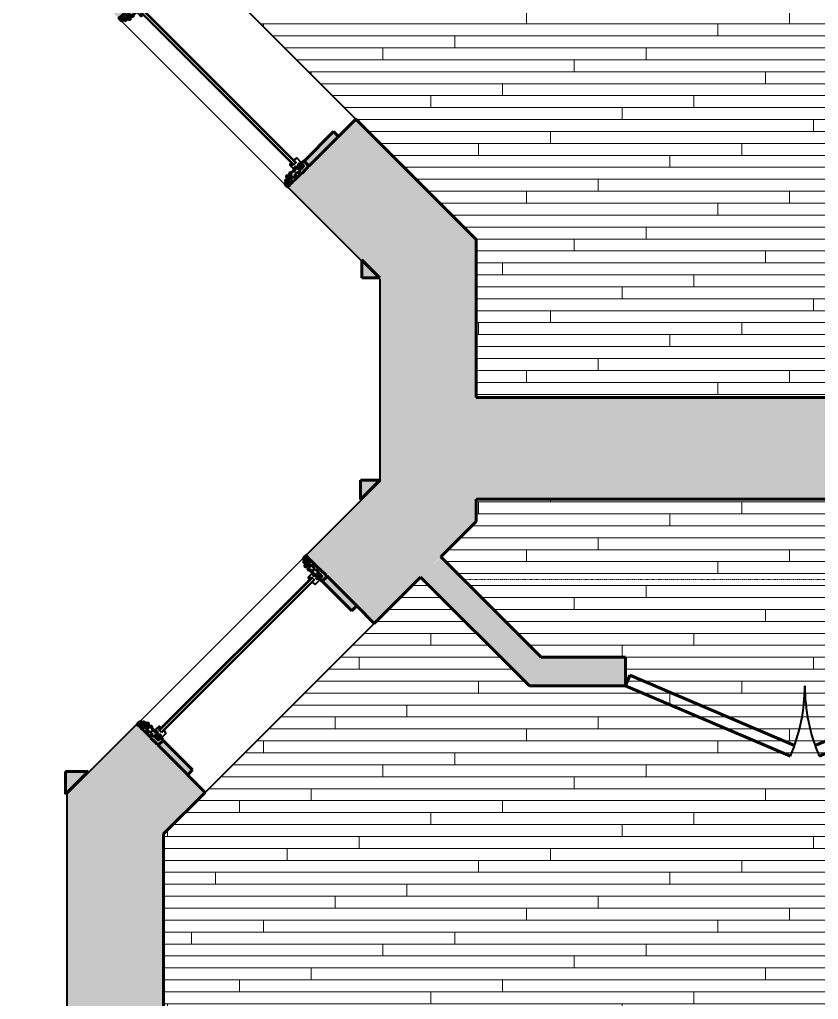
# Model space of a CAD drawing. Header units: inches. Extents: x 239 to 669, y -3424 to -2958.
# Drawn here: x 239.2 to 372.8, y -3290.5 to -3126.5 of the extents above; entities that cross this region are included whole.
import ezdxf

# ---------------------------------------------------------------- set-up
doc = ezdxf.new("R2010")
doc.units = ezdxf.units.IN
doc.header["$MEASUREMENT"] = 0
doc.linetypes.add('Hidden 1_16_', pattern=[0.09375, 0.0625, -0.03125])
for name, color, linetype, lineweight in [('A-DETL', 90, 'Continuous', 40), ('A-DETL-GENF', 92, 'Continuous', 9), ('A-DOOR', 31, 'Continuous', 40), ('A-FLOR-PATT', 8, 'Continuous', 18), ('A-GLAZ', 151, 'Continuous', 40), ('A-WALL', 113, 'Continuous', 18), ('A-WALL-PATT', 111, 'Continuous', 18), ('I-WALL', 2, 'Continuous', 40)]:
    doc.layers.add(name, color=color, linetype=linetype, lineweight=lineweight)

# ---------------------------------------------------------------- blocks, each defined once
blk = doc.blocks.new('Double-Flush-Closet - 60_ x 80_ _C3 CLOSET-1124647-UNIT 1')
at = {"layer": 'A-DOOR', "color": 10, "lineweight": 60}
for p, q in [((-30, 2.38), (-2.41, 14.16)), ((30, 2.38), (2.41, 14.16)), ((-29.25, 0.63), (-1.72, 12.39)), ((29.26, 0.63), (1.72, 12.39)), ((-30, 2.38), (-29.25, 0.63)), ((30, 2.38), (29.26, 0.63))]:
    blk.add_line(p, q, dxfattribs=at)
at = {"layer": 'A-DOOR', "color": 250}
for centre, start, end in [((-30, 2.38), 360, 23.1243), ((30, 2.38), 156.8757, 180)]:
    blk.add_arc(centre, 30, start, end, dxfattribs=at)
blk = doc.blocks.new('Proline_Clad_Wood-Double-Hung_Vent_Unit - 3_-4_ x 5_-5_ garden enlarged-1919753-UNIT 1')
at = {"layer": 'A-GLAZ'}
h = blk.add_hatch(color=135, dxfattribs=at)
h.paths.add_polyline_path([(-20, 5.91), (-20, 5.78), (-19.93, 5.8), (-19.95, 5.96)], flags=0)
h.paths.add_polyline_path([(-19.8, 5.94), (-19.8, 5.65), (-19.76, 5.65), (-19.76, 5.93)], flags=0)
h.paths.add_polyline_path([(-19.74, 6), (-19.74, 5.96), (-19.64, 5.96), (-19.43, 5.9), (-19.3, 5.9), (-19.3, 5.94), (-19.43, 5.94), (-19.64, 6)], flags=0)
h.paths.add_polyline_path([(-19.98, 5.75), (-19.98, 5.63), (-19.91, 5.65), (-19.91, 5.77)], flags=0)
h.paths.add_polyline_path([(-19.94, 5.59), (-19.94, 5.04), (-19.9, 5.08), (-19.9, 5.55)], flags=0)
h.paths.add_polyline_path([(-19.27, 5.87), (-19.27, 5.7), (-19.23, 5.69), (-19.23, 5.88)], flags=0)
h.paths.add_polyline_path([(-19.52, 5.58), (-19.42, 5.63), (-19.29, 5.63), (-19.3, 5.67), (-19.42, 5.67)], flags=0)
h.paths.add_polyline_path([(-19.42, 5.52), (-19.32, 5.48), (-18.97, 5.48), (-18.96, 5.52)], flags=0)
h.paths.add_polyline_path([(-19.39, 5.45), (-19.39, 5.26), (-19.35, 5.28), (-19.34, 5.46)], flags=0)
h.paths.add_polyline_path([(-19.92, 4.85), (-19.96, 4.81), (-19.85, 4.81)], flags=0)
h.paths.add_polyline_path([(-18.94, 5.45), (-18.94, 5.01), (-18.9, 5.01), (-18.9, 5.46)], flags=0)
h = blk.add_hatch(color=135, dxfattribs=at)
h.paths.add_polyline_path([(-18.77, 1.7), (-18.79, 1.73), (-18.95, 1.73), (-18.97, 1.62)], flags=0)
h.paths.add_polyline_path([(-19.71, 5.45), (-19.84, 5.07), (-19.71, 4.88), (-19.77, 4.8), (-19.9, 4.79), (-19.94, 4.75), (-19.94, 4.4), (-19.91, 4.37), (-19.94, 4.34), (-19.94, 2.76), (-20, 2.72), (-20, 1.24), (-19.91, 1.15), (-19.88, 1), (-18.83, 1), (-18.77, 1.06), (-18.77, 1.7), (-19, 1.6), (-19.35, 1.61), (-19.35, 1.63), (-19.33, 1.77), (-19.36, 1.77), (-19.36, 2.05), (-19.55, 2.05), (-19.55, 2.14), (-19.27, 2.15), (-19.27, 2.38), (-19.36, 2.38), (-19.36, 2.53), (-19.59, 2.98), (-19.55, 3.02), (-19.27, 3.19), (-19.27, 3.55), (-19.59, 3.77), (-19.58, 3.83), (-19.36, 4.21), (-19.36, 4.54), (-19.55, 4.55), (-19.55, 4.64), (-19.36, 4.64), (-19.36, 4.9), (-19.18, 4.91), (-19.18, 5.09), (-19.34, 5.09), (-19.41, 5.21), (-19.45, 5.21), (-19.48, 5.27), (-19.39, 5.27), (-19.39, 5.45)], flags=0)
h = blk.add_hatch(color=135, dxfattribs=at)
h.paths.add_polyline_path([(-19.08, 5.17), (-19.12, 5.1), (-19.08, 5.03)], flags=0)
h.paths.add_polyline_path([(-19.05, 5), (-19.05, 4.95), (-18.7, 4.91), (-18.58, 4.76), (-18.72, 4.63), (-18.87, 4.63), (-19.07, 4.48), (-19.07, 4.28), (-18.87, 4.17), (-18.72, 4.17), (-18.58, 4.07), (-18.64, 3.91), (-18.72, 3.81), (-18.75, 3.69), (-18.72, 2.92), (-18.64, 2.83), (-18.58, 2.67), (-18.72, 2.57), (-18.87, 2.57), (-19.07, 2.45), (-19.07, 2.22), (-18.85, 2.1), (-18.72, 2.1), (-18.58, 1.97), (-18.7, 1.82), (-19.05, 1.78), (-19.05, 1.73), (-18.7, 1.77), (-18.53, 1.97), (-18.72, 2.15), (-18.86, 2.15), (-19.05, 2.34), (-18.86, 2.52), (-18.72, 2.52), (-18.54, 2.65), (-18.61, 2.86), (-18.68, 2.94), (-18.7, 3.04), (-18.68, 3.79), (-18.61, 3.87), (-18.54, 4.08), (-18.72, 4.21), (-18.86, 4.21), (-19.05, 4.4), (-18.86, 4.59), (-18.72, 4.59), (-18.53, 4.76), (-18.7, 4.96)], flags=0)
h.paths.add_polyline_path([(-19.08, 1.7), (-19.12, 1.64), (-19.08, 1.62)], flags=0)
h = blk.add_hatch(color=135, dxfattribs=at)
h.paths.add_polyline_path([(18.7, 4.96), (18.53, 4.76), (18.72, 4.59), (18.86, 4.59), (19.05, 4.4), (18.86, 4.21), (18.72, 4.21), (18.54, 4.08), (18.61, 3.87), (18.68, 3.79), (18.7, 3.63), (18.68, 2.94), (18.61, 2.86), (18.54, 2.65), (18.72, 2.52), (18.86, 2.52), (19.05, 2.34), (18.86, 2.15), (18.72, 2.15), (18.53, 1.97), (18.7, 1.77), (19.05, 1.73), (19.05, 1.78), (18.7, 1.82), (18.58, 1.97), (18.72, 2.1), (18.87, 2.1), (19.07, 2.22), (19.07, 2.45), (18.87, 2.57), (18.72, 2.57), (18.58, 2.67), (18.64, 2.83), (18.72, 2.92), (18.75, 3.04), (18.72, 3.81), (18.64, 3.91), (18.58, 4.07), (18.72, 4.17), (18.87, 4.17), (19.07, 4.29), (19.07, 4.51), (18.87, 4.63), (18.72, 4.63), (18.58, 4.77), (18.7, 4.91), (19.05, 4.95), (19.05, 5)], flags=0)
h.paths.add_polyline_path([(19.08, 5.17), (19.08, 5.03), (19.12, 5.1)], flags=0)
h.paths.add_polyline_path([(19.08, 1.7), (19.08, 1.62), (19.12, 1.64)], flags=0)
h = blk.add_hatch(color=135, dxfattribs=at)
h.paths.add_polyline_path([(18.77, 1.7), (18.97, 1.62), (18.95, 1.73), (18.79, 1.73)], flags=0)
h.paths.add_polyline_path([(19.39, 5.45), (19.39, 5.27), (19.48, 5.27), (19.45, 5.21), (19.41, 5.21), (19.34, 5.09), (19.18, 5.09), (19.18, 4.91), (19.36, 4.9), (19.36, 4.64), (19.55, 4.64), (19.55, 4.55), (19.36, 4.54), (19.36, 4.21), (19.59, 3.77), (19.55, 3.72), (19.27, 3.55), (19.27, 3.19), (19.59, 2.98), (19.58, 2.92), (19.36, 2.53), (19.36, 2.38), (19.27, 2.38), (19.27, 2.15), (19.55, 2.14), (19.55, 2.05), (19.36, 2.05), (19.36, 1.77), (19.33, 1.77), (19.35, 1.61), (19.32, 1.6), (18.98, 1.6), (18.77, 1.7), (18.77, 1.06), (18.83, 1), (19.88, 1), (19.91, 1.15), (20, 1.24), (20, 2.72), (19.94, 2.76), (19.94, 4.34), (19.91, 4.37), (19.94, 4.4), (19.94, 4.75), (19.87, 4.79), (19.77, 4.8), (19.71, 4.88), (19.77, 4.99), (19.84, 5.07), (19.71, 5.45)], flags=0)
h = blk.add_hatch(color=135, dxfattribs=at)
h.paths.add_polyline_path([(19.3, 5.94), (19.3, 5.9), (19.43, 5.9), (19.74, 6), (19.64, 6), (19.43, 5.94)], flags=0)
h.paths.add_polyline_path([(19.23, 5.88), (19.23, 5.69), (19.27, 5.7), (19.27, 5.87)], flags=0)
h.paths.add_polyline_path([(19.52, 5.58), (19.42, 5.67), (19.3, 5.67), (19.29, 5.63), (19.42, 5.63)], flags=0)
h.paths.add_polyline_path([(19.42, 5.52), (19.42, 5.48), (19.52, 5.58)], flags=0)
h.paths.add_polyline_path([(18.96, 5.52), (18.97, 5.48), (19.32, 5.48), (19.42, 5.52)], flags=0)
h.paths.add_polyline_path([(18.9, 5.46), (18.9, 5.01), (18.94, 5.01), (18.94, 5.45)], flags=0)
h.paths.add_polyline_path([(19.76, 5.93), (19.76, 5.65), (19.8, 5.65), (19.8, 5.94)], flags=0)
h.paths.add_polyline_path([(19.34, 5.46), (19.35, 5.28), (19.39, 5.26), (19.39, 5.45)], flags=0)
h.paths.add_polyline_path([(19.95, 5.96), (19.93, 5.8), (20, 5.78), (20, 5.91)], flags=0)
h.paths.add_polyline_path([(19.91, 5.77), (19.91, 5.65), (19.97, 5.63), (19.97, 5.75)], flags=0)
h.paths.add_polyline_path([(19.94, 5.59), (19.9, 5.55), (19.9, 5.08), (19.94, 5.04)], flags=0)
h.paths.add_polyline_path([(19.85, 4.81), (19.96, 4.81), (19.92, 4.85)], flags=0)
for points in [[(-20, 1), (-20, -6), (-18.83, -6), (-18.83, 1), (-19.95, 1)], [(18.83, 1), (18.83, -6), (20, -6), (20, 1), (19.19, 1)]]:
    blk.add_hatch(color=135, dxfattribs=at).paths.add_polyline_path(points, flags=0)
at = {"layer": 'A-GLAZ', "color": 10, "lineweight": 60}
for p, q in [((-20, 5.91), (-20, 5.78)), ((-20, 5.78), (-19.98, 5.75)), ((-19.98, 5.75), (-19.98, 5.63)), ((-19.94, 5.59), (-19.94, 5.04)), ((-19.9, 5.79), (-19.93, 5.88)), ((-19.93, 5.88), (-19.9, 5.88)), ((-19.91, 5.77), (-19.93, 5.8)), ((-19.93, 5.8), (-19.9, 5.79)), ((-19.91, 5.65), (-19.91, 5.77)), ((-19.9, 5.88), (-19.9, 5.91)), ((-19.9, 5.08), (-19.9, 5.55)), ((-19.83, 5.62), (-19.88, 5.62)), ((-19.87, 5.58), (-19.83, 5.58)), ((-19.87, 5), (-19.86, 4.97)), ((-19.83, 5.01), (-19.85, 5.04)), ((-19.71, 5.45), (-19.84, 5.07)), ((-19.84, 5.07), (-19.83, 5.01)), ((-19.8, 5.94), (-19.8, 5.65)), ((-19.78, 4.93), (-19.78, 4.9)), ((-19.76, 5.65), (-19.76, 5.93)), ((-19.64, 6), (-19.74, 6)), ((-19.74, 5.96), (-19.64, 5.96)), ((-19.74, 4.94), (-19.71, 4.88)), ((-19.74, 4.9), (-19.74, 4.93)), ((-19.39, 5.45), (-19.71, 5.45)), ((-19.43, 5.94), (-19.64, 6)), ((-19.64, 5.96), (-19.43, 5.9)), ((-19.45, 5.21), (-19.48, 5.27)), ((-19.48, 5.27), (-19.39, 5.27)), ((-19.39, 5.26), (-19.45, 5.26)), ((-19.45, 5.26), (-19.42, 5.22)), ((-19.41, 5.21), (-19.45, 5.21)), ((-19.3, 5.94), (-19.43, 5.94)), ((-19.43, 5.9), (-19.3, 5.9)), ((-19.3, 5.67), (-19.42, 5.67)), ((-19.42, 5.63), (-19.29, 5.63)), ((-18.96, 5.52), (-19.42, 5.52)), ((-19.34, 5.09), (-19.41, 5.21)), ((-19.39, 5.45), (-19.39, 5.26)), ((-19.39, 5.27), (-19.39, 5.45)), ((-19.35, 5.28), (-19.34, 5.46)), ((-19.18, 5.09), (-19.34, 5.09)), ((-19.32, 5.48), (-18.97, 5.48)), ((-19.27, 5.87), (-19.27, 5.7)), ((-19.23, 5.69), (-19.23, 5.88)), ((-19.18, 4.91), (-19.18, 5.09)), ((-19.08, 5.17), (-19.12, 5.1)), ((-19.12, 5.1), (-19.12, 5.03)), ((-19.08, 5.03), (-19.08, 5.17)), ((-18.7, 4.96), (-19.05, 5)), ((-19.05, 4.95), (-18.7, 4.91)), ((-18.94, 5.45), (-18.94, 5.01)), ((-18.9, 5.01), (-18.9, 5.46)), ((19.05, 5), (18.7, 4.96)), ((18.7, 4.91), (19.05, 4.95)), ((18.9, 5.46), (18.9, 5.01)), ((18.94, 5.01), (18.94, 5.45)), ((19.42, 5.52), (18.96, 5.52)), ((18.97, 5.48), (19.32, 5.48)), ((19.12, 5.1), (19.08, 5.17)), ((19.08, 5.17), (19.08, 5.03)), ((19.12, 5.03), (19.12, 5.1)), ((19.34, 5.09), (19.18, 5.09)), ((19.18, 5.09), (19.18, 4.91)), ((19.23, 5.88), (19.23, 5.69)), ((19.27, 5.7), (19.27, 5.87)), ((19.29, 5.63), (19.42, 5.63)), ((19.43, 5.94), (19.3, 5.94)), ((19.3, 5.9), (19.43, 5.9)), ((19.42, 5.67), (19.3, 5.67)), ((19.34, 5.46), (19.35, 5.28)), ((19.41, 5.21), (19.34, 5.09)), ((19.39, 5.26), (19.39, 5.45)), ((19.71, 5.45), (19.39, 5.45)), ((19.39, 5.45), (19.39, 5.27)), ((19.39, 5.27), (19.48, 5.27)), ((19.45, 5.26), (19.39, 5.26)), ((19.45, 5.21), (19.41, 5.21)), ((19.42, 5.22), (19.45, 5.26)), ((19.64, 6), (19.43, 5.94)), ((19.43, 5.9), (19.64, 5.96)), ((19.48, 5.27), (19.45, 5.21)), ((19.74, 6), (19.64, 6)), ((19.64, 5.96), (19.74, 5.96)), ((19.84, 5.07), (19.71, 5.45)), ((19.71, 4.88), (19.74, 4.94)), ((19.74, 4.93), (19.74, 4.9)), ((19.76, 5.93), (19.76, 5.65)), ((19.78, 4.9), (19.78, 4.93)), ((19.8, 5.65), (19.8, 5.94)), ((19.88, 5.62), (19.83, 5.62)), ((19.83, 5.58), (19.87, 5.58)), ((19.83, 5.01), (19.84, 5.07)), ((19.85, 5.04), (19.83, 5.01)), ((19.86, 4.97), (19.87, 5)), ((19.9, 5.91), (19.9, 5.88)), ((19.9, 5.88), (19.93, 5.88)), ((19.93, 5.88), (19.9, 5.79)), ((19.9, 5.79), (19.93, 5.8)), ((19.9, 5.55), (19.9, 5.08)), ((19.93, 5.8), (19.91, 5.77)), ((19.91, 5.77), (19.91, 5.65)), ((19.94, 5.04), (19.94, 5.59)), ((19.97, 5.75), (20, 5.78)), ((19.97, 5.63), (19.97, 5.75)), ((20, 5.78), (20, 5.91)), ((-19.96, 4.81), (-19.85, 4.81)), ((-19.9, 4.79), (-19.94, 4.75)), ((-19.94, 4.75), (-19.94, 4.4)), ((-19.94, 4.4), (-19.91, 4.37)), ((-19.91, 4.37), (-19.94, 4.34)), ((-19.94, 4.34), (-19.94, 2.76)), ((-19.84, 4.85), (-19.92, 4.85)), ((-19.77, 4.8), (-19.9, 4.79)), ((-19.8, 4.87), (-19.84, 4.85)), ((-19.82, 4.82), (-19.78, 4.84)), ((-19.71, 4.88), (-19.77, 4.8)), ((-19.58, 3.83), (-19.36, 4.21)), ((-19.55, 4.55), (-19.55, 4.64)), ((-19.55, 4.64), (-19.36, 4.64)), ((-19.36, 4.54), (-19.55, 4.55)), ((-19.27, 3.55), (-19.55, 3.72)), ((-19.36, 4.9), (-19.18, 4.91)), ((-19.36, 4.64), (-19.36, 4.9)), ((-19.36, 4.21), (-19.36, 4.54)), ((-19.27, 3.19), (-19.27, 3.55)), ((-18.72, 4.63), (-18.87, 4.63)), ((-18.87, 4.17), (-18.72, 4.17)), ((-18.86, 4.59), (-18.72, 4.59)), ((-18.72, 4.21), (-18.86, 4.21)), ((-18.75, 3.69), (-18.75, 3.04)), ((-18.7, 3.04), (-18.7, 3.69)), ((18.7, 3.69), (18.7, 3.04)), ((18.87, 4.63), (18.72, 4.63)), ((18.72, 4.59), (18.86, 4.59)), ((18.86, 4.21), (18.72, 4.21)), ((18.72, 4.17), (18.87, 4.17)), ((18.75, 3.04), (18.75, 3.69)), ((19.18, 4.91), (19.36, 4.9)), ((19.55, 3.72), (19.27, 3.55)), ((19.27, 3.55), (19.27, 3.19)), ((19.36, 4.9), (19.36, 4.64)), ((19.36, 4.64), (19.55, 4.64)), ((19.55, 4.55), (19.36, 4.54)), ((19.36, 4.54), (19.36, 4.21)), ((19.36, 4.21), (19.58, 3.83)), ((19.55, 4.64), (19.55, 4.55)), ((19.77, 4.8), (19.71, 4.88)), ((19.9, 4.79), (19.77, 4.8)), ((19.78, 4.84), (19.82, 4.82)), ((19.84, 4.85), (19.8, 4.87)), ((19.92, 4.85), (19.84, 4.85)), ((19.85, 4.81), (19.96, 4.81)), ((19.94, 4.75), (19.9, 4.79)), ((19.91, 4.37), (19.94, 4.4)), ((19.94, 4.34), (19.91, 4.37)), ((19.94, 4.4), (19.94, 4.75)), ((19.94, 2.76), (19.94, 4.34)), ((-19.94, 2.76), (-20, 2.72)), ((-20, 2.72), (-20, 1.24)), ((-19.36, 2.53), (-19.58, 2.92)), ((-19.55, 3.02), (-19.27, 3.19)), ((-19.55, 2.14), (-19.27, 2.15)), ((-19.55, 2.05), (-19.55, 2.14)), ((-19.36, 2.05), (-19.55, 2.05)), ((-19.36, 2.38), (-19.36, 2.53)), ((-19.27, 2.38), (-19.36, 2.38)), ((-19.36, 1.77), (-19.36, 2.05)), ((-19.33, 1.77), (-19.36, 1.77)), ((-19.35, 1.63), (-19.33, 1.77)), ((-19.27, 2.15), (-19.27, 2.38)), ((-19.12, 1.7), (-19.12, 1.64)), ((-19.08, 1.62), (-19.08, 1.7)), ((-18.7, 1.82), (-19.05, 1.78)), ((-19.05, 1.73), (-18.7, 1.77)), ((-18.95, 1.73), (-18.97, 1.62)), ((-18.79, 1.73), (-18.95, 1.73)), ((-18.72, 2.57), (-18.87, 2.57)), ((-18.87, 2.1), (-18.72, 2.1)), ((-18.86, 2.52), (-18.72, 2.52)), ((-18.72, 2.15), (-18.86, 2.15)), ((-18.77, 1.06), (-18.77, 1.7)), ((19.05, 1.78), (18.7, 1.82)), ((18.7, 1.77), (19.05, 1.73)), ((18.87, 2.57), (18.72, 2.57)), ((18.72, 2.52), (18.86, 2.52)), ((18.86, 2.15), (18.72, 2.15)), ((18.72, 2.1), (18.87, 2.1)), ((18.77, 1.7), (18.77, 1.06)), ((18.95, 1.73), (18.79, 1.73)), ((18.97, 1.62), (18.95, 1.73)), ((19.08, 1.7), (19.08, 1.62)), ((19.12, 1.64), (19.12, 1.7)), ((19.27, 3.19), (19.55, 3.02)), ((19.36, 2.38), (19.27, 2.38)), ((19.27, 2.38), (19.27, 2.15)), ((19.27, 2.15), (19.55, 2.14)), ((19.36, 1.77), (19.33, 1.77)), ((19.33, 1.77), (19.35, 1.63)), ((19.58, 2.92), (19.36, 2.53)), ((19.36, 2.53), (19.36, 2.38)), ((19.55, 2.05), (19.36, 2.05)), ((19.36, 2.05), (19.36, 1.77)), ((19.55, 2.14), (19.55, 2.05)), ((20, 2.72), (19.94, 2.76)), ((20, 1.24), (20, 2.72)), ((-20, 1.24), (-19.91, 1.15)), ((-20, 1), (-20, -6)), ((-18.83, 1), (-20, 1)), ((-19.91, 1.15), (-19.91, 1.02)), ((-19.91, 1.02), (-19.88, 1)), ((-19.88, 1), (-18.83, 1)), ((-19, 1.6), (-19.32, 1.6)), ((-19.12, 1.64), (-19.08, 1.62)), ((-18.83, -6), (-18.83, 1)), ((18.83, 1), (18.83, -6)), ((20, 1), (18.83, 1)), ((18.83, 1), (19.88, 1)), ((19.32, 1.6), (19, 1.6)), ((19.08, 1.62), (19.12, 1.64)), ((19.88, 1), (19.91, 1.02)), ((19.91, 1.15), (20, 1.24)), ((19.91, 1.02), (19.91, 1.15)), ((20, -6), (20, 1)), ((-20, -6), (-18.83, -6)), ((18.83, -6), (20, -6))]:
    blk.add_line(p, q, dxfattribs=at)
at = {"layer": 'A-GLAZ', "color": 250}
for p, q in [((-18.73, 2.48), (-18.73, 2.2)), ((-18.48, 1.85), (-18.67, 1.66)), ((-18.67, 1.66), (-18.67, 1.52)), ((-18.52, 3.06), (-18.54, 2.77)), ((-18.54, 2.08), (-18.51, 2.08)), ((-18.51, 2.77), (-18.5, 3.06)), ((-18.45, 2.8), (-18.49, 2.8)), ((-18.49, 2.8), (-18.49, 2.77)), ((-18.48, 2.05), (-18.48, 1.85)), ((-18.42, 3.12), (-18.47, 3.03)), ((-18.47, 3.03), (-18.47, 2.8)), ((-18.47, 2.8), (-18.42, 2.8)), ((-18.42, 2.73), (-18.47, 2.72)), ((-18.47, 2.72), (-18.47, 2.65)), ((-18.46, 2.77), (-18.45, 2.8)), ((-17.67, 3.15), (-18.44, 3.15)), ((-18.44, 3.12), (-17.67, 3.12)), ((-17.77, 3.12), (-18.42, 3.12)), ((-18.42, 2.8), (-18.42, 2.73)), ((-18.08, 2.8), (-17.7, 2.82)), ((-18.08, 2.08), (-18.08, 2.8)), ((-18.08, 2.71), (18.08, 2.71)), ((18.08, 2.59), (-18.08, 2.59)), ((18.08, 2.2), (-18.08, 2.2)), ((-17.51, 2.08), (-18.08, 2.08)), ((-17.77, 3.02), (-17.77, 3.12)), ((-17.69, 2.94), (-17.77, 3.02)), ((-17.66, 2.88), (-17.67, 2.92)), ((-17.58, 2.87), (-17.66, 2.8)), ((-17.64, 2.78), (-17.56, 2.84)), ((-17.62, 1.51), (-17.51, 2.02)), ((-17.61, 3.08), (-17.54, 2.76)), ((-17.52, 2.77), (-17.58, 3.08)), ((-17.56, 2.84), (-17.58, 2.87)), ((-17.51, 2.08), (17.51, 2.08)), ((-17.51, 2.02), (-17.51, 2.08)), ((18.08, 2.08), (17.51, 2.08)), ((17.51, 2.08), (17.51, 2.02)), ((17.51, 2.02), (17.62, 1.51)), ((17.58, 3.08), (17.52, 2.77)), ((17.54, 2.76), (17.61, 3.08)), ((17.58, 2.87), (17.56, 2.84)), ((17.56, 2.84), (17.64, 2.78)), ((17.66, 2.8), (17.58, 2.87)), ((17.67, 2.92), (17.66, 2.88)), ((18.44, 3.15), (17.67, 3.15)), ((17.67, 3.12), (18.44, 3.12)), ((17.77, 3.02), (17.69, 2.94)), ((17.7, 2.82), (18.08, 2.8)), ((18.42, 3.12), (17.77, 3.12)), ((17.77, 3.12), (17.77, 3.02)), ((18.08, 2.8), (18.08, 2.08)), ((18.47, 3.03), (18.42, 3.12)), ((18.42, 2.73), (18.42, 2.8)), ((18.42, 2.8), (18.47, 2.8)), ((18.47, 2.72), (18.42, 2.73)), ((18.49, 2.8), (18.45, 2.8)), ((18.45, 2.8), (18.46, 2.77)), ((18.47, 2.8), (18.47, 3.03)), ((18.47, 2.65), (18.47, 2.72)), ((18.48, 1.85), (18.48, 2.05)), ((18.67, 1.66), (18.48, 1.85)), ((18.49, 2.77), (18.49, 2.8)), ((18.5, 3.06), (18.51, 2.77)), ((18.51, 2.08), (18.54, 2.08)), ((18.54, 2.77), (18.52, 3.06)), ((18.67, 1.52), (18.67, 1.66)), ((18.73, 2.2), (18.73, 2.48)), ((-18.67, 1.52), (-18.63, 1.47)), ((-18.63, 1.47), (-17.67, 1.47)), ((17.67, 1.47), (18.63, 1.47)), ((18.63, 1.47), (18.67, 1.52))]:
    blk.add_line(p, q, dxfattribs=at)
at = {"layer": 'A-GLAZ', "color": 10, "lineweight": 60}
for centre, radius, start, end in [((-19.95, 5.91), 0.05, 0, 180), ((-19.93, 5.63), 0.0471, 180, 250), ((-19.92, 4.99), 0.0557, 115.55, 189.111), ((-19.95, 4.98), 0.0227, 189.111, 353.1504), ((-19.9, 4.98), 0.031, 30, 181.1307), ((-19.88, 5.65), 0.031, 180, 270), ((-19.87, 5.55), 0.031, 90, 180), ((-19.84, 5.11), 0.0698, 205.1454, 259.6398), ((-19.82, 5.02), 0.0653, 233.4114, 274.9955), ((-19.83, 5.65), 0.031, 270, 360), ((-19.83, 5.65), 0.071, 270, 0), ((-19.83, 4.92), 0.0855, 6.6756, 93.3019), ((-19.83, 4.92), 0.0887, 14.7882, 92.4842), ((-19.81, 4.93), 0.031, 360, 90), ((-19.74, 5.94), 0.061, 90, 180), ((-19.74, 5.93), 0.0265, 90, 180), ((-19.42, 5.58), 0.0945, 90, 270), ((-19.42, 5.58), 0.0545, 90, 270), ((-19.42, 5.45), 0.032, 358.9819, 98.1628), ((-19.41, 5.28), 0.0599, 256.011, 354.4207), ((-19.32, 5.46), 0.0224, 90, 169.0382), ((-19.3, 5.88), 0.061, 0, 90), ((-19.3, 5.87), 0.0242, 360, 90), ((-19.3, 5.7), 0.0298, 270, 0), ((-19.29, 5.69), 0.056, 270, 0), ((-19.04, 5.03), 0.078, 180, 263.5665), ((-19.05, 5.03), 0.031, 180, 263.5665), ((-18.97, 5.45), 0.0271, 360, 90), ((-18.96, 5.46), 0.056, 0, 90), ((-18.92, 5.01), 0.0199, 180, 360), ((-18.72, 4.77), 0.188, 270, 83.5665), ((18.72, 4.77), 0.188, 96.4335, 270), ((18.96, 5.46), 0.056, 90, 180), ((18.92, 5.01), 0.0199, 180, 360), ((18.97, 5.45), 0.0271, 90, 180), ((19.05, 5.03), 0.031, 276.4335, 0), ((19.04, 5.03), 0.078, 276.4335, 0), ((19.3, 5.88), 0.061, 90, 180), ((19.29, 5.69), 0.056, 180, 270), ((19.3, 5.87), 0.0242, 90, 180), ((19.3, 5.7), 0.0298, 180, 270), ((19.32, 5.46), 0.0224, 10.9618, 90), ((19.41, 5.28), 0.0599, 185.5793, 283.989), ((19.42, 5.45), 0.032, 81.8372, 181.0181), ((19.42, 5.58), 0.0945, 270, 90), ((19.42, 5.58), 0.0545, 270, 90), ((19.74, 5.94), 0.061, 360, 90), ((19.74, 5.93), 0.0265, 360, 90), ((19.83, 4.92), 0.0855, 86.6981, 173.3244), ((19.83, 4.92), 0.0887, 87.5158, 165.2118), ((19.83, 5.65), 0.071, 180, 270), ((19.81, 4.93), 0.031, 90, 180), ((19.83, 5.65), 0.031, 180, 270), ((19.82, 5.02), 0.0653, 265.0045, 306.5886), ((19.84, 5.11), 0.0698, 280.3602, 334.8546), ((19.87, 5.55), 0.031, 0, 90), ((19.9, 4.98), 0.031, 358.8693, 150), ((19.88, 5.65), 0.031, 270, 360), ((19.95, 5.91), 0.05, 0, 180), ((19.95, 4.98), 0.0227, 186.8496, 350.889), ((19.93, 5.63), 0.0471, 290, 360), ((19.92, 4.99), 0.0557, 350.889, 64.45), ((-19.94, 4.83), 0.0287, 33.0847, 237.5317), ((-19.85, 4.88), 0.071, 270, 296.5651), ((-19.81, 4.9), 0.0319, 292.4786, 353.5214), ((-19.81, 4.9), 0.0673, 296.5651, 1.906), ((-19.51, 3.79), 0.078, 150.0027, 240.0027), ((-18.87, 4.4), 0.232, 90, 270), ((-18.86, 4.4), 0.187, 90, 270), ((-18.48, 3.69), 0.263, 125.5043, 180), ((-18.72, 4.77), 0.143, 270, 83.5665), ((-18.72, 4.02), 0.188, 305.5043, 90), ((-18.72, 4.02), 0.143, 305.5043, 90), ((-18.48, 3.69), 0.218, 125.5043, 180), ((18.72, 4.02), 0.188, 90, 234.4957), ((18.72, 4.77), 0.143, 96.4335, 270), ((18.72, 4.02), 0.143, 90, 234.4957), ((18.48, 3.69), 0.218, 0, 54.4957), ((18.48, 3.69), 0.263, 360, 54.4957), ((18.86, 4.4), 0.187, 270, 90), ((18.87, 4.4), 0.232, 270, 90), ((19.51, 3.79), 0.078, 299.9973, 29.9973), ((19.81, 4.9), 0.0673, 178.094, 243.4349), ((19.81, 4.9), 0.0319, 186.4786, 247.5214), ((19.85, 4.88), 0.071, 243.4349, 270), ((19.94, 4.83), 0.0287, 302.4683, 146.9153), ((-19.51, 2.96), 0.078, 119.9973, 209.9973), ((-19.04, 1.7), 0.078, 96.4335, 180), ((-18.87, 2.34), 0.232, 90, 270), ((-19.05, 1.7), 0.031, 96.4335, 180), ((-18.86, 2.34), 0.187, 90, 270), ((-18.8, 1.7), 0.0336, 3.4669, 74.5331), ((-18.48, 3.04), 0.263, 180, 234.4957), ((-18.72, 2.71), 0.188, 270, 54.4957), ((-18.72, 2.71), 0.143, 270, 54.4957), ((-18.72, 1.96), 0.187, 276.4335, 90), ((-18.72, 1.96), 0.142, 276.4335, 90), ((-18.48, 3.04), 0.218, 180, 234.4957), ((18.72, 2.71), 0.188, 125.5043, 270), ((18.72, 1.96), 0.187, 90, 263.5665), ((18.72, 2.71), 0.143, 125.5043, 270), ((18.72, 1.96), 0.142, 90, 263.5665), ((18.48, 3.04), 0.218, 305.5043, 0), ((18.48, 3.04), 0.263, 305.5043, 360), ((18.8, 1.7), 0.0336, 105.4669, 176.5331), ((18.86, 2.34), 0.187, 270, 90), ((18.87, 2.34), 0.232, 270, 90), ((19.04, 1.7), 0.078, 360, 83.5665), ((19.05, 1.7), 0.031, 0, 83.5665), ((19.51, 2.96), 0.078, 330.0027, 60.0027), ((-19.32, 1.63), 0.0308, 169.6071, 270.3559), ((-19, 1.63), 0.031, 270, 350), ((-18.83, 1.06), 0.062, 270, 360), ((18.83, 1.06), 0.062, 180, 270), ((19, 1.63), 0.031, 190, 270), ((19.32, 1.63), 0.0308, 269.6441, 10.3929)]:
    blk.add_arc(centre, radius, start, end, dxfattribs=at)
at = {"layer": 'A-GLAZ', "color": 250}
for centre, radius, start, end in [((-18.7, 2.48), 0.0232, 90, 180), ((-18.7, 2.2), 0.0297, 180, 270), ((-18.7, 2.66), 0.158, 270, 338.35), ((-18.73, 1.99), 0.183, 38.9118, 79.0882), ((-18.54, 2.13), 0.0551, 211.6569, 270), ((-18.5, 2.57), 0.0625, 99.2606, 158.35), ((-18.5, 2.77), 0.0405, 177.486, 352.3244), ((-18.44, 3.06), 0.0885, 90, 179.9343), ((-18.5, 2.77), 0.013, 176.8292, 356.8949), ((-18.51, 2.71), 0.0706, 269.8511, 306.5633), ((-18.51, 2.05), 0.031, 0, 90), ((-18.44, 3.06), 0.0652, 90.0749, 181.5911), ((-17.7, 2.86), 0.0458, 266.9924, 25.2607), ((-17.76, 2.87), 0.1, 25.2607, 44.1399), ((-17.67, 3.06), 0.0835, 12, 90), ((-17.67, 3.06), 0.06, 12, 90), ((-17.64, 2.77), 0.0361, 128.685, 321.315), ((-17.62, 2.74), 0.0386, 18.1661, 115.8735), ((-17.56, 2.76), 0.0475, 191.6531, 12), ((-17.56, 2.76), 0.024, 192.1562, 12), ((17.56, 2.76), 0.0475, 168, 348.3469), ((17.56, 2.76), 0.024, 168, 347.8438), ((17.67, 3.06), 0.0835, 90, 168), ((17.62, 2.74), 0.0386, 64.1265, 161.8339), ((17.67, 3.06), 0.06, 90, 168), ((17.64, 2.77), 0.0361, 218.685, 51.315), ((17.7, 2.86), 0.0458, 154.7393, 273.0076), ((17.76, 2.87), 0.1, 135.8601, 154.7393), ((18.44, 3.06), 0.0885, 0.0657, 90), ((18.44, 3.06), 0.0652, 358.4089, 89.9251), ((18.5, 2.77), 0.0405, 187.6756, 2.514), ((18.51, 2.71), 0.0706, 233.4367, 270.1489), ((18.51, 2.05), 0.031, 90, 180), ((18.5, 2.77), 0.013, 183.1051, 3.1708), ((18.5, 2.57), 0.0625, 21.65, 80.7394), ((18.54, 2.13), 0.0551, 270, 328.3431), ((18.7, 2.66), 0.158, 201.65, 270), ((18.73, 1.99), 0.183, 100.9118, 141.0882), ((18.7, 2.48), 0.0232, 0, 90), ((18.7, 2.2), 0.0297, 270, 0), ((-17.67, 1.52), 0.047, 270.0001, 348), ((17.67, 1.52), 0.047, 192, 270)]:
    blk.add_arc(centre, radius, start, end, dxfattribs=at)
blk = doc.blocks.new('Walls 9 - Walls 1-698121-UNIT 1')
at = {"layer": 'A-WALL-PATT'}
h = blk.add_hatch(color=8, dxfattribs=at)
h.paths.add_polyline_path([(296.25, -3410.47), (299.25, -3407.47), (296.25, -3407.47)], flags=0)
h.paths.add_polyline_path([(299.25, -3399.08), (296.25, -3396.08), (296.25, -3399.08)], flags=0)
h.paths.add_polyline_path([(246.92, -3349.99), (250.42, -3349.99), (246.92, -3346.49)], flags=0)
h.paths.add_polyline_path([(246.92, -3256.35), (250.71, -3252.56), (246.92, -3252.56)], flags=0)
h.paths.add_polyline_path([(296.25, -3207.03), (299.5, -3203.78), (296.25, -3203.78)], flags=0)
h.paths.add_polyline_path([(299.5, -3169.93), (296.5, -3166.93), (296.5, -3169.93)], flags=0)
h.paths.add_polyline_path([(242.75, -3113.18), (239.25, -3109.68), (239.25, -3113.18), (239.8, -3113.18)], flags=0)
h.paths.add_polyline_path([(239.25, -3016.96), (242.75, -3013.46), (239.25, -3013.46)], flags=0)
at = {"layer": 'A-WALL', "color": 250, "lineweight": 40}
for p, q in [((299.5, -3169.93), (296.5, -3166.93)), ((296.5, -3166.93), (296.5, -3169.93)), ((296.5, -3169.93), (299.5, -3169.93)), ((296.25, -3203.78), (296.25, -3207.03)), ((296.25, -3207.03), (299.5, -3203.78)), ((299.5, -3203.78), (296.25, -3203.78)), ((246.92, -3252.56), (246.92, -3256.35)), ((246.92, -3256.35), (250.71, -3252.56)), ((250.71, -3252.56), (246.92, -3252.56))]:
    blk.add_line(p, q, dxfattribs=at)
blk = doc.blocks.new('Walls 5 - Walls 1-751959-UNIT 1')
at = {"layer": 'A-WALL-PATT', "lineweight": 40}
h = blk.add_hatch(color=135, dxfattribs=at)
h.paths.add_polyline_path([(296.25, -3410.22), (299.25, -3407.22), (296.25, -3407.22)], flags=0)
h.paths.add_polyline_path([(299.25, -3398.83), (296.25, -3395.83), (296.25, -3398.83)], flags=0)
h.paths.add_polyline_path([(246.92, -3349.74), (250.42, -3349.74), (246.92, -3346.24)], flags=0)
h.paths.add_polyline_path([(246.92, -3256.1), (250.71, -3252.31), (246.92, -3252.31)], flags=0)
h.paths.add_polyline_path([(296.25, -3206.78), (299.5, -3203.53), (296.25, -3203.53)], flags=0)
h.paths.add_polyline_path([(299.5, -3169.68), (296.5, -3166.68), (296.5, -3169.68)], flags=0)
h.paths.add_polyline_path([(242.75, -3112.93), (239.25, -3109.43), (239.25, -3112.93), (239.8, -3112.93)], flags=0)
h.paths.add_polyline_path([(239.25, -3016.71), (242.75, -3013.21), (239.25, -3013.21)], flags=0)
at = {"layer": 'A-WALL', "color": 10, "lineweight": 60}
for p, q in [((299.5, -3169.68), (296.5, -3166.68)), ((296.5, -3166.68), (296.5, -3169.68)), ((296.5, -3169.68), (299.5, -3169.68)), ((296.25, -3203.53), (296.25, -3206.78)), ((296.25, -3206.78), (299.5, -3203.53)), ((299.5, -3203.53), (296.25, -3203.53)), ((246.92, -3252.31), (246.92, -3256.1)), ((246.92, -3256.1), (250.71, -3252.31)), ((250.71, -3252.31), (246.92, -3252.31))]:
    blk.add_line(p, q, dxfattribs=at)

msp = doc.modelspace()

# ---------------------------------------------------------------- hatches: boundary and pattern name
at = {"layer": 'A-DETL-GENF'}
h = msp.add_hatch(color=55, dxfattribs=at)
h.paths.add_polyline_path([(313.56, -3396.06), (313.56, -3392.43), (309.56, -3392.43), (309.56, -3396.06), (311.33, -3396.06)], flags=0)
h.paths.add_polyline_path([(308.88, -3210.53), (312.63, -3210.53), (312.63, -3206.18), (308.88, -3206.18)], flags=0)
h.paths.add_polyline_path([(309.99, -3167.82), (313.25, -3167.82), (313.25, -3162.61), (309.99, -3162.61)], flags=0)
h.paths.add_polyline_path([(307.7, -2960.68), (315.11, -2960.68), (315.11, -2958.12), (307.7, -2958.12)], flags=0)
msp.add_hatch(color=55, dxfattribs=at).paths.add_polyline_path([(397.79, -3206.21), (441.29, -3206.21), (441.29, -3198.21), (471.75, -3198.21), (471.75, -3188.21), (397.79, -3188.21), (397.79, -3190.96), (305.5, -3190.96), (305.5, -3205.46), (397.79, -3205.46)], flags=0)
at = {"layer": 'A-FLOR-PATT', "lineweight": 9}
h = msp.add_hatch(dxfattribs=at)
h.set_pattern_fill('FP1_1', color=43, style=0, pattern_type=2)
h.set_pattern_definition([(0, (0, 0.8), (0, 2), []), (90, (0, 0.8), (-8, 8), [2, -28]), (90, (12, 4.8), (-8, 8), [2, -28])])
h.paths.add_polyline_path([(407.21, -3410.54), (457.63, -3410.54), (457.63, -3407.25), (407.21, -3407.25)], flags=0)
h.paths.add_polyline_path([(468.12, -3395.12), (469.37, -3395.12), (469.37, -3377.12), (468.12, -3377.12), (468.12, -3373.62), (469.37, -3373.62), (469.37, -3345.62), (468.12, -3345.62), (468.12, -3342.12), (469.37, -3342.12), (469.37, -3324.58), (468.12, -3324.58), (468.12, -3321.08), (470.75, -3321.08), (470.75, -3320.83), (471.75, -3320.83), (471.75, -3321.08), (475.37, -3321.08), (475.37, -3324.58), (474.12, -3324.58), (474.12, -3334.25), (517.12, -3334.25), (517.12, -3307.75), (515.87, -3307.75), (515.87, -3304.25), (519.5, -3304.25), (519.5, -3304), (520.5, -3304), (520.5, -3304.25), (521.87, -3304.25), (521.87, -3276.25), (520.5, -3276.25), (520.5, -3276.5), (519.5, -3276.5), (519.5, -3276.25), (515.87, -3276.25), (515.87, -3272.75), (517.12, -3272.75), (517.12, -3261.5), (515.87, -3261.5), (515.87, -3258), (519.5, -3258), (519.5, -3257.75), (520.5, -3257.75), (520.5, -3258), (523.12, -3258), (523.12, -3261.5), (521.87, -3261.5), (521.87, -3265.5), (645.12, -3265.5), (645.12, -3125.75), (554.25, -3125.75), (554.25, -3129.75), (550.5, -3129.75), (550.5, -3132.5), (545.75, -3132.5), (545.75, -3129.75), (521.87, -3129.75), (521.87, -3192.21), (534.25, -3192.21), (534.25, -3200.08), (545.75, -3200.08), (545.75, -3180.5), (550.5, -3180.5), (550.5, -3204.83), (521.87, -3204.83), (521.87, -3222.5), (523.12, -3222.5), (523.12, -3226), (520.5, -3226), (520.5, -3226.25), (519.5, -3226.25), (519.5, -3226), (515.87, -3226), (515.87, -3222.5), (517.12, -3222.5), (517.12, -3092.25), (520.34, -3092.25), (520.34, -3091), (523.84, -3091), (523.84, -3093.62), (524.09, -3093.62), (524.09, -3094.62), (523.84, -3094.62), (523.84, -3098.25), (521.87, -3098.25), (521.87, -3125), (550.12, -3125), (550.12, -3098.25), (547.84, -3098.25), (547.84, -3094.62), (547.59, -3094.62), (547.59, -3093.62), (547.84, -3093.62), (547.84, -3091), (550.12, -3091), (550.12, -3056.84), (525.07, -3056.84), (525.07, -2996.94), (505.88, -2996.94), (505.88, -2998.39), (504.63, -2999.39), (504.13, -2999.39), (502.7, -3000.83), (479.2, -3000.83), (477.76, -2999.39), (477.26, -2999.39), (476.01, -2998.39), (476.01, -2972.02), (475.95, -2972.02), (475.95, -2996.94), (456.01, -2996.94), (456.01, -3000.76), (454.26, -3000.76), (454.26, -2972.02), (454.04, -2972.04), (454.11, -2972.12), (454.13, -2972.21), (454.13, -2998.79), (452.13, -2998.79), (452.1, -2998.87), (452.04, -2998.91), (452.03, -2998.99), (452.08, -2999.05), (452.13, -2999.06), (452.13, -2999.14), (454.04, -2999.17), (454.08, -2999.2), (454.13, -2999.34), (454.13, -3000.56), (454.04, -3000.73), (453.94, -3000.76), (453.11, -3000.76), (453.08, -3001.79), (453.07, -3001.81), (453.03, -3001.89), (452.91, -3001.94), (451.29, -3001.93), (451.2, -3001.83), (451.17, -3001.81), (451.14, -3000.76), (426.1, -3000.76), (425.88, -3000.54), (424.4, -3000.4), (424.24, -3000.29), (424.18, -3000.21), (424.13, -3000.02), (424.13, -2999.34), (424.23, -2999.17), (424.33, -2999.14), (426.14, -2999.14), (426.17, -2999.06), (426.23, -2999.01), (426.24, -2998.94), (426.19, -2998.88), (426.14, -2998.87), (426.14, -2998.79), (424.13, -2998.79), (424.13, -2972.21), (424.23, -2972.04), (424.23, -2972.02), (424.01, -2972.02), (424.01, -3000.76), (422.26, -3000.76), (422.26, -2972.02), (417.75, -2972.02), (417.75, -2969.14), (416.25, -2969.14), (416.25, -2966.14), (416, -2966.14), (416, -2965.14), (416.25, -2965.14), (416.25, -2958.64), (419.75, -2958.64), (419.75, -2959.89), (553, -2959.89), (553, -2958.12), (315.11, -2958.12), (315.11, -2959.89), (376.75, -2959.89), (376.75, -2958.64), (380.25, -2958.64), (380.25, -2965.14), (380.5, -2965.14), (380.5, -2966.14), (380.25, -2966.14), (380.25, -2969.14), (378.75, -2969.14), (378.75, -2972.02), (304.82, -2972.02), (255.37, -3023.46), (255.37, -3103), (315.62, -3163.25), (315.62, -3189.71), (391.29, -3189.71), (391.29, -3186.96), (474.12, -3186.96), (474.12, -3217.83), (469.37, -3217.83), (469.37, -3204.21), (445.29, -3204.21), (445.29, -3208.21), (428.37, -3208.21), (428.37, -3278.83), (469.37, -3278.83), (469.37, -3277.83), (474.12, -3277.83), (474.12, -3285.58), (475.37, -3285.58), (475.37, -3289.08), (471.75, -3289.08), (471.75, -3289.33), (470.75, -3289.33), (470.75, -3289.08), (468.12, -3289.08), (468.12, -3285.58), (469.37, -3285.58), (469.37, -3283.58), (423.62, -3283.58), (423.62, -3237.96), (400.56, -3237.96), (400.56, -3233.21), (423.62, -3233.21), (423.62, -3208.21), (393.79, -3208.21), (393.79, -3206.71), (315.62, -3206.71), (315.62, -3210.46), (309.67, -3216.41), (326.47, -3233.21), (340.56, -3233.21), (340.56, -3237.96), (324.5, -3237.96), (306.31, -3219.77), (263.29, -3262.78), (263.29, -3340.33), (315.62, -3392.65), (315.62, -3395.12), (319.45, -3395.12), (319.45, -3382.12), (332.45, -3382.12), (332.45, -3395.12), (333.45, -3395.12), (333.45, -3315.12), (411.45, -3315.12), (411.45, -3395.12), (412.45, -3395.12), (412.45, -3382.12), (425.45, -3382.12), (425.45, -3395.12), (454.41, -3395.12)], flags=0)
h.paths.add_polyline_path([(474.12, -3322.58), (474.12, -3321.83), (469.37, -3321.83), (469.37, -3322.58), (471.75, -3322.58)], flags=0)
h.paths.add_polyline_path([(517.12, -3305.75), (521.87, -3305.75), (521.87, -3305), (517.12, -3305)], flags=0)
h.paths.add_polyline_path([(471.75, -3288.33), (474.12, -3288.33), (474.12, -3287.58), (469.37, -3287.58), (469.37, -3288.33), (470.75, -3288.33)], flags=0)
h.paths.add_polyline_path([(454.41, -3275.89), (432.22, -3275.89), (432.22, -3246.89), (463.22, -3246.89), (463.22, -3275.89)], flags=0)
h.paths.add_polyline_path([(519.5, -3275.5), (521.87, -3275.5), (521.87, -3274.75), (517.12, -3274.75), (517.12, -3275.5)], flags=0)
h.paths.add_polyline_path([(629.98, -3264.26), (570.11, -3264.26), (570.11, -3185.26), (630.11, -3185.26), (630.11, -3264.26)], flags=0)
h.paths.add_polyline_path([(633.11, -3263.37), (633.11, -3250.37), (642.11, -3250.37), (642.11, -3263.37), (633.25, -3263.37)], flags=0)
h.paths.add_polyline_path([(567.11, -3263.37), (558.11, -3263.37), (558.11, -3250.37), (567.11, -3250.37), (567.11, -3263.26)], flags=0)
h.paths.add_polyline_path([(519.5, -3259.5), (521.87, -3259.5), (521.87, -3258.75), (517.12, -3258.75), (517.12, -3259.5)], flags=0)
h.paths.add_polyline_path([(454.41, -3236.48), (432.5, -3236.48), (432.5, -3212.48), (456.5, -3212.48), (456.5, -3236.48)], flags=0)
h.paths.add_polyline_path([(519.5, -3225.25), (521.87, -3225.25), (521.87, -3224.5), (517.12, -3224.5), (517.12, -3225.25)], flags=0)
h.paths.add_polyline_path([(418.73, -3165.21), (418.73, -3163.19), (434.73, -3163.19), (434.71, -3165.21)], flags=0)
h.paths.add_polyline_path([(394.73, -3165.2), (394.73, -3163.17), (410.73, -3163.15), (410.71, -3165.17)], flags=0)
h.paths.add_polyline_path([(418.73, -3161.96), (418.72, -3161.96), (418.72, -3157.21), (410.7, -3157.21), (410.71, -3161.92), (394.72, -3161.95), (394.71, -3157.21), (385.6, -3157.21), (385.6, -3149.45), (380.73, -3149.45), (380.73, -3133.47), (385.6, -3133.47), (385.6, -3125.64), (394.71, -3125.64), (394.72, -3120.95), (410.7, -3120.96), (410.72, -3125.64), (418.71, -3125.64), (418.71, -3120.96), (434.7, -3120.98), (434.72, -3125.64), (444.53, -3125.64), (444.53, -3133.45), (449.28, -3133.45), (449.28, -3149.44), (444.53, -3149.44), (444.53, -3157.21), (434.71, -3157.21), (434.71, -3161.96)], flags=0)
h.paths.add_polyline_path([(377.48, -3149.47), (377.48, -3133.47), (379.5, -3133.47), (379.5, -3149.47)], flags=0)
h.paths.add_polyline_path([(450.5, -3149.45), (450.5, -3133.46), (452.53, -3133.46), (452.53, -3149.45)], flags=0)
h.paths.add_polyline_path([(434.72, -3119.75), (418.72, -3119.73), (418.72, -3117.71), (434.72, -3117.73)], flags=0)
h.paths.add_polyline_path([(410.72, -3119.74), (394.72, -3119.72), (394.73, -3117.7), (410.72, -3117.71)], flags=0)
h.paths.add_polyline_path([(328.94, -3107.54), (282.12, -3107.54), (282.12, -3096.1), (281.81, -3095.5), (281.27, -3094.07), (280.95, -3092.6), (280.84, -3091.13), (280.95, -3089.69), (281.25, -3088.31), (281.68, -3086.99), (282.12, -3085.95), (282.12, -3013.15), (357.17, -3013.15), (357.17, -3017.04), (374.42, -3017.04), (374.42, -3103.04), (357.17, -3103.04), (357.17, -3107.54), (344.42, -3107.54)], flags=0)
h.paths.add_polyline_path([(523.09, -3097), (523.09, -3092.25), (522.34, -3092.25), (522.34, -3097)], flags=0)
h.paths.add_polyline_path([(548.59, -3097), (549.34, -3097), (549.34, -3092.25), (548.59, -3092.25), (548.59, -3094.62)], flags=0)
h.paths.add_polyline_path([(478.88, -3085.03), (462.88, -3085.01), (462.89, -3082.99), (478.88, -3083.01), (478.88, -3085.03)], flags=0)
h.paths.add_polyline_path([(453.88, -3085.03), (437.88, -3085.01), (437.89, -3082.99), (453.88, -3083.01), (453.88, -3084.26)], flags=0)
h.paths.add_polyline_path([(478.87, -3081.78), (462.88, -3081.76), (462.88, -3072.14), (453.88, -3072.14), (453.87, -3081.78), (437.88, -3081.76), (437.88, -3072.14), (428.45, -3072.14), (428.45, -3033.48), (488.45, -3033.48), (488.45, -3072.14), (478.88, -3072.14), (478.88, -3074.53)], flags=0)
h.paths.add_polyline_path([(490.18, -2999.83), (500.88, -2999.83), (501.6, -2999.64), (501.85, -2999.39), (480.05, -2999.39), (480.29, -2999.64), (481.01, -2999.83)], flags=0)
h.paths.add_polyline_path([(398.25, -2978.19), (390.75, -2965.2), (405.75, -2965.2), (401.81, -2972.02)], flags=0)
h.paths.add_polyline_path([(417, -2967.89), (417.75, -2967.89), (417.75, -2959.89), (417, -2959.89), (417, -2967.81)], flags=0)
h.paths.add_polyline_path([(379.5, -2967.89), (379.5, -2959.89), (378.75, -2959.89), (378.75, -2967.89)], flags=0)
at = {"layer": 'A-WALL-PATT'}
h = msp.add_hatch(color=8, dxfattribs=at)
h.paths.add_polyline_path([(299.5, -3169.93), (299.5, -3152.96), (292.58, -3146.05), (284.1, -3154.53), (291.45, -3161.88)], flags=0)
h.paths.add_polyline_path([(255.81, -3126.25), (264.3, -3117.76), (239.25, -3092.71), (239.25, -3109.68), (255.45, -3125.88)], flags=0)
h = msp.add_hatch(color=8, dxfattribs=at)
h.paths.add_polyline_path([(315.62, -3169.09), (315.62, -3163.25), (295.5, -3143.13), (292.58, -3146.05), (309.99, -3163.45), (309.99, -3162.61), (313.25, -3162.61), (313.25, -3166.71), (314.35, -3167.82)], flags=0)
h.paths.add_polyline_path([(264.3, -3117.76), (267.21, -3114.85), (255.37, -3103), (255.37, -3108.84), (259.35, -3112.81)], flags=0)
for points in [[(299.5, -3203.78), (305.5, -3197.78), (305.5, -3190.96), (311.5, -3190.96), (311.5, -3167.82), (309.99, -3167.82), (309.99, -3163.45), (299.5, -3152.96), (299.5, -3191)], [(313.25, -3189.71), (315.62, -3189.71), (315.62, -3169.09), (313.25, -3166.71), (313.25, -3167.82), (311.5, -3167.82), (311.5, -3189.71)], [(382.87, -3190.96), (391.29, -3190.96), (391.29, -3189.71), (311.5, -3189.71), (311.5, -3190.96), (372.92, -3190.96)], [(311.5, -3214.58), (315.62, -3210.46), (315.62, -3205.46), (311.5, -3205.46), (311.5, -3206.18), (312.63, -3206.18), (312.63, -3210.53), (311.5, -3210.53)], [(393.79, -3206.71), (393.79, -3205.46), (315.62, -3205.46), (315.62, -3206.71), (382.87, -3206.71)], [(319.75, -3233.21), (326.47, -3233.21), (309.67, -3216.41), (306.31, -3219.77), (311.33, -3224.79)], [(259.17, -3342.04), (259.17, -3244.7), (258.87, -3244.4), (247.17, -3256.1), (247.17, -3330.04), (257.68, -3340.55)], [(263.29, -3346.16), (263.29, -3262.78), (259.17, -3266.91), (259.17, -3342.04)]]:
    msp.add_hatch(color=8, dxfattribs=at).paths.add_polyline_path(points, flags=0)
h = msp.add_hatch(color=8, dxfattribs=at)
h.paths.add_polyline_path([(259.17, -3261.07), (267.35, -3252.89), (259.17, -3244.7), (259.17, -3249.24)], flags=0)
h.paths.add_polyline_path([(295.64, -3224.6), (309.71, -3210.53), (308.88, -3210.53), (308.88, -3206.18), (311.5, -3206.18), (311.5, -3205.46), (305.5, -3205.46), (305.5, -3197.78), (287.15, -3216.12), (291.15, -3220.12)], flags=0)
h = msp.add_hatch(color=8, dxfattribs=at)
h.paths.add_polyline_path([(259.17, -3266.91), (270.27, -3255.81), (267.35, -3252.89), (259.17, -3261.07)], flags=0)
h.paths.add_polyline_path([(298.55, -3227.52), (311.5, -3214.58), (311.5, -3210.53), (309.71, -3210.53), (295.64, -3224.6), (296.47, -3225.43)], flags=0)
h = msp.add_hatch(color=8, dxfattribs=at)
h.paths.add_polyline_path([(423.62, -3237.96), (423.62, -3233.21), (400.56, -3233.21), (400.56, -3237.96)], flags=0)
h.paths.add_polyline_path([(340.56, -3237.96), (340.56, -3233.21), (319.75, -3233.21), (324.5, -3237.96)], flags=0)

# ---------------------------------------------------------------- linework, layer by layer
at = {"layer": 'A-DETL', "linetype": 'Hidden 1_16_', "lineweight": 9}
msp.add_line((313.62, -3220.21), (423.62, -3220.21), dxfattribs=at)
at = {"layer": 'A-WALL', "color": 8}
for p, q in [((283.84, -3154.27), (256.07, -3126.51)), ((284.1, -3154.53), (283.91, -3154.35)), ((259.13, -3244.15), (286.89, -3216.38)), ((286.97, -3216.3), (287.15, -3216.12)), ((258.87, -3244.4), (259.05, -3244.22))]:
    msp.add_line(p, q, dxfattribs=at)
at = {"layer": 'A-WALL', "color": 250, "lineweight": 40}
for p, q in [((287.63, -3151), (287.46, -3151.17)), ((286.41, -3152.21), (284.25, -3154.38)), ((284.16, -3154.47), (284.1, -3154.53)), ((284.1, -3154.53), (299.5, -3169.93)), ((299.5, -3169.93), (299.5, -3203.78)), ((299.5, -3203.78), (287.15, -3216.12)), ((287.15, -3216.12), (287.22, -3216.18)), ((287.31, -3216.27), (289.47, -3218.44)), ((290.52, -3219.48), (290.69, -3219.65)), ((258.87, -3244.4), (247.17, -3256.1)), ((258.93, -3244.47), (258.87, -3244.4)), ((261.19, -3246.72), (259.02, -3244.56)), ((262.4, -3247.94), (262.23, -3247.77)), ((247.17, -3256.1), (247.17, -3347.01))]:
    msp.add_line(p, q, dxfattribs=at)
at = {"layer": 'I-WALL', "color": 250}
for p, q in [((267.21, -3114.85), (295.5, -3143.13)), ((298.55, -3227.52), (270.27, -3255.81))]:
    msp.add_line(p, q, dxfattribs=at)
at = {"layer": 'I-WALL', "color": 10, "lineweight": 60}
for p, q in [((295.5, -3143.13), (292.58, -3146.05)), ((315.62, -3163.25), (295.5, -3143.13)), ((315.62, -3189.71), (315.62, -3163.25)), ((391.29, -3189.71), (315.62, -3189.71)), ((315.62, -3210.46), (315.62, -3206.71)), ((315.62, -3206.71), (393.79, -3206.71)), ((309.67, -3216.41), (315.62, -3210.46)), ((326.47, -3233.21), (309.67, -3216.41)), ((298.55, -3227.52), (306.31, -3219.77)), ((306.31, -3219.77), (324.5, -3237.96)), ((295.64, -3224.6), (298.55, -3227.52)), ((340.56, -3233.21), (326.47, -3233.21)), ((340.56, -3237.96), (340.56, -3233.21)), ((324.5, -3237.96), (340.56, -3237.96)), ((270.27, -3255.81), (267.35, -3252.89)), ((263.29, -3262.78), (270.27, -3255.81)), ((263.29, -3340.33), (263.29, -3262.78))]:
    msp.add_line(p, q, dxfattribs=at)

# ---------------------------------------------------------------- block references
at = {"layer": 'A-DOOR', "color": 250, "rotation": 180}
msp.add_blockref('Double-Flush-Closet - 60_ x 80_ _C3 CLOSET-1124647-UNIT 1', (370.56, -3235.58), dxfattribs=at)
at = {"layer": 'A-GLAZ', "color": 250}
for p, rotation in [((274.2, -3136.15), 134.9999999999998), ((277.25, -3234.5), 44.99999999999994)]:
    msp.add_blockref('Proline_Clad_Wood-Double-Hung_Vent_Unit - 3_-4_ x 5_-5_ garden enlarged-1919753-UNIT 1', p, dxfattribs=dict(at, rotation=rotation))
at = {"layer": 'A-WALL', "color": 8}
msp.add_blockref('Walls 9 - Walls 1-698121-UNIT 1', (0, 0.25), dxfattribs=at)
at = {"layer": 'A-WALL', "color": 250, "lineweight": 40}
msp.add_blockref('Walls 5 - Walls 1-751959-UNIT 1', (0, 0), dxfattribs=at)

doc.saveas('drawing.dxf')
